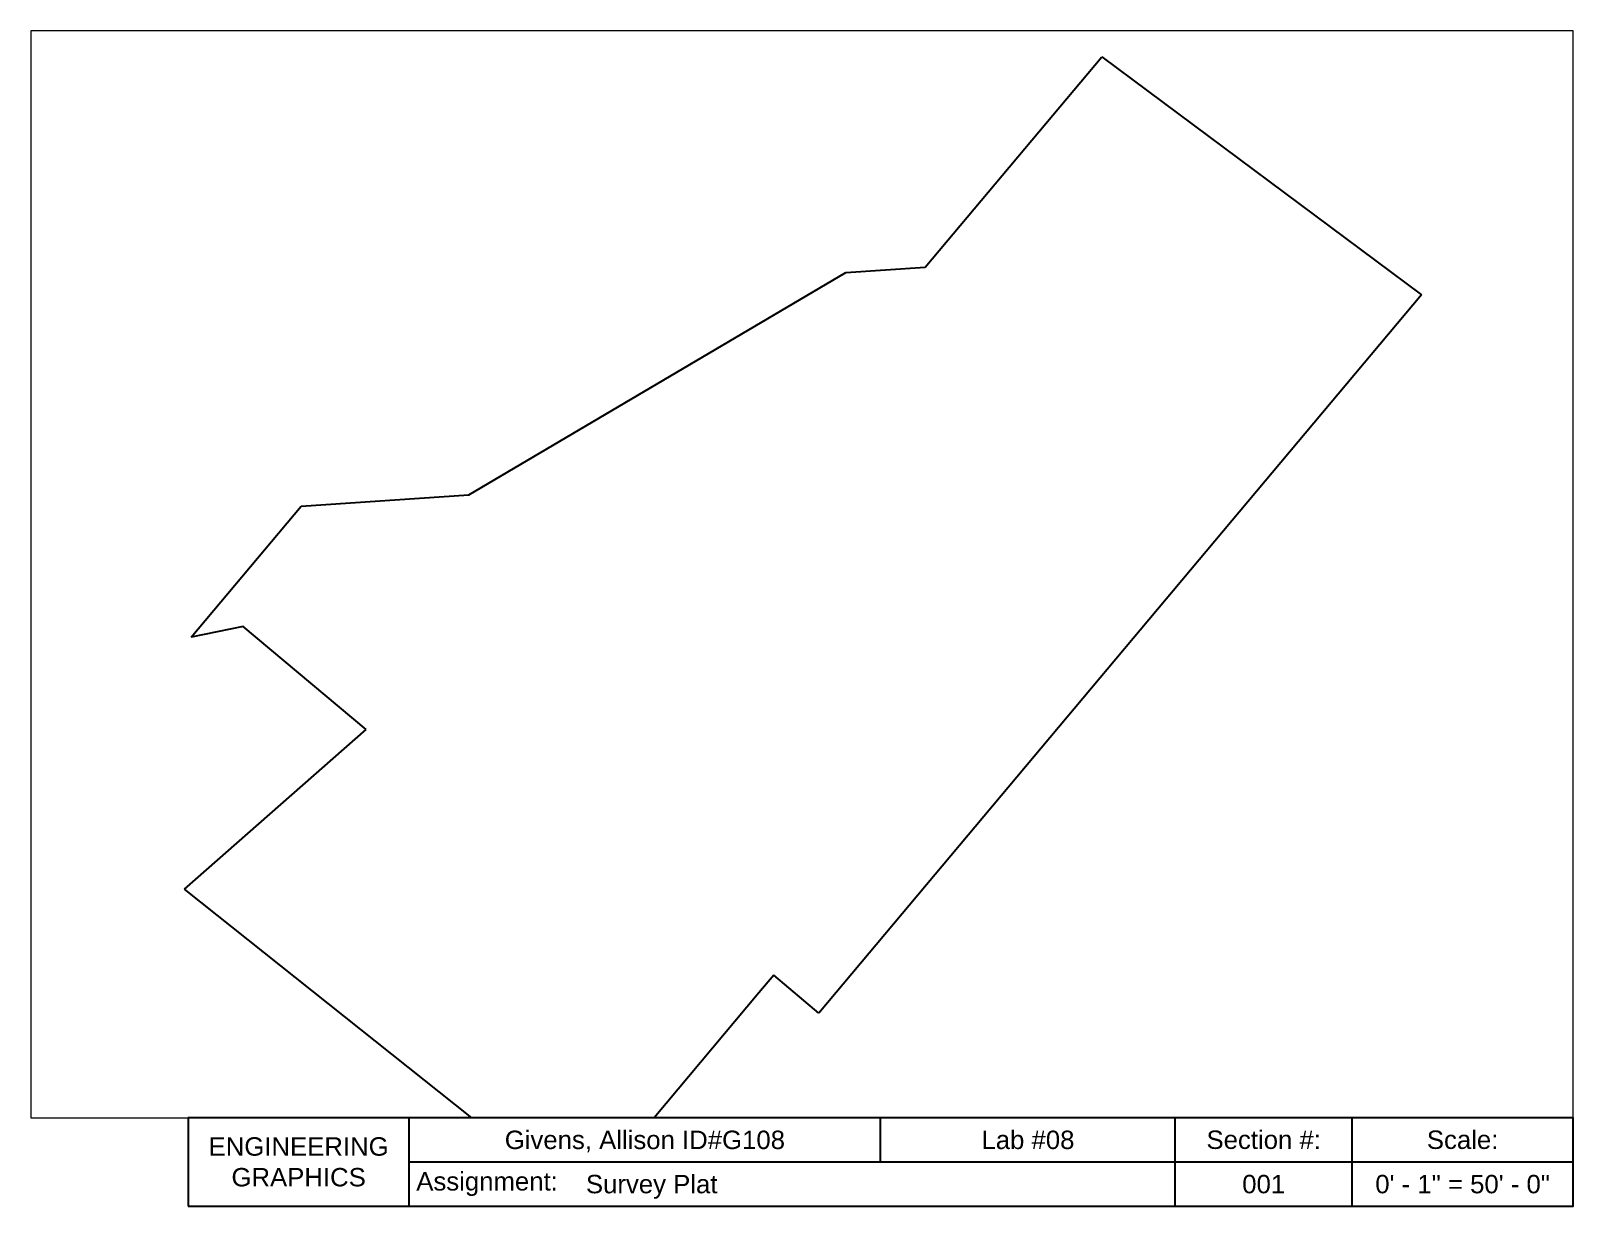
# Paper-space layout 'Layout1' of a CAD drawing. Header units: inches. Extents: x 0 to 10.5, y 0 to 8.
# The model-space entities are those that its viewports show. They can reach past a viewport. Long polylines and large blocks are cut down to what shows.
import ezdxf
from ezdxf.enums import TextEntityAlignment as Align

# ---------------------------------------------------------------- set-up
doc = ezdxf.new("R2010")
doc.units = ezdxf.units.IN
doc.header["$MEASUREMENT"] = 0
doc.styles.add('Annotative', font='arial.ttf')

# ---------------------------------------------------------------- blocks, each defined once
blk = doc.blocks.new('tb')
for p, q in [((-7.9, 0), (-7.9, 0.6)), ((-7.9, 0), (-7.9, 0.6)), ((-4.7, 0.3), (-4.7, 0.6)), ((-4.7, 0.3), (-4.7, 0.6)), ((-2.7, 0), (-2.7, 0.6)), ((-1.5, 0), (-1.5, 0.6)), ((-7.9, 0), (-7.9, 0.3)), ((-7.9, 0.3), (0, 0.3)), ((-9.4, 0), (-7.9, 0))]:
    blk.add_line(p, q)
blk.add_lwpolyline([(-9.4, 0), (0, 0), (0, 0.6), (-9.4, 0.6)], close=True)
at = {"char_height": 0.125, "style": 'Annotative'}
for s, insert, width, attachment_point in [('ENGINEERING\\PGRAPHICS', (-8.65, 0.3), 1.5, 5), ('Section #:', (-2.1, 0.45), 1.2, 5), ('Scale:', (-0.75, 0.45), 1.5, 5), (' Assignment:', (-7.9, 0.15), 1.2, 4)]:
    blk.add_mtext(s, dxfattribs=dict(at, insert=insert, width=width, attachment_point=attachment_point))
at = {"style": 'Annotative'}
for tag, p in [('NAME', (-6.3, 0.45)), ('LAB_NUMBER', (-3.7, 0.45)), ('SEC_#', (-2.1, 0.15)), ('SCALE?', (-0.75, 0.15))]:
    blk.add_attdef(tag, text='', height=0.125, dxfattribs=at).set_placement(p, align=Align.MIDDLE_CENTER)
blk.add_attdef('ASSIGNMENT?', text='', height=0.125, dxfattribs=at).set_placement((-6.7, 0.15), align=Align.MIDDLE_LEFT)

msp = doc.modelspace()

# ---------------------------------------------------------------- linework, layer by layer
for p, q in [((3593.4, 3816.2), (4312.6, 4673.3)), ((4312.6, 4673.3), (5613.8, 3703.8)), ((1735.3, 2889.8), (3269.9, 3794.5)), ((3269.9, 3794.5), (3593.4, 3816.2)), ((5613.8, 3703.8), (3160.2, 779.6)), ((1051.7, 2843.4), (1735.3, 2889.8)), ((604.3, 2310.3), (1051.7, 2843.4)), ((815.7, 2354.4), (604.3, 2310.3)), ((1316.7, 1934), (815.7, 2354.4)), ((576.9, 1285.2), (1316.7, 1934)), ((2192.7, 0), (576.9, 1285.2)), ((2976.3, 933.9), (2916, 862.1)), ((3160.2, 779.6), (2976.3, 933.9)), ((2916, 862.1), (2192.7, 0))]:
    msp.add_line(p, q)

psp = doc.layouts.get("Layout1")

# ---------------------------------------------------------------- block references
psp.add_blockref('tb', (10.478, 0.024)).add_auto_attribs({'SCALE?': '0\' - 1" = 50\' - 0"', 'SEC_#': '001', 'LAB_NUMBER': 'Lab #08', 'ASSIGNMENT?': 'Survey Plat', 'NAME': 'Givens, Allison ID#G108'})

# ---------------------------------------------------------------- viewports
at = {"layer": '0'}
psp.add_viewport(center=(5.244, 4.311), size=(10.468, 7.37387), view_center_point=(3091.215, 2566.282), view_height=4424.32066, dxfattribs=at)

doc.saveas('drawing.dxf')
